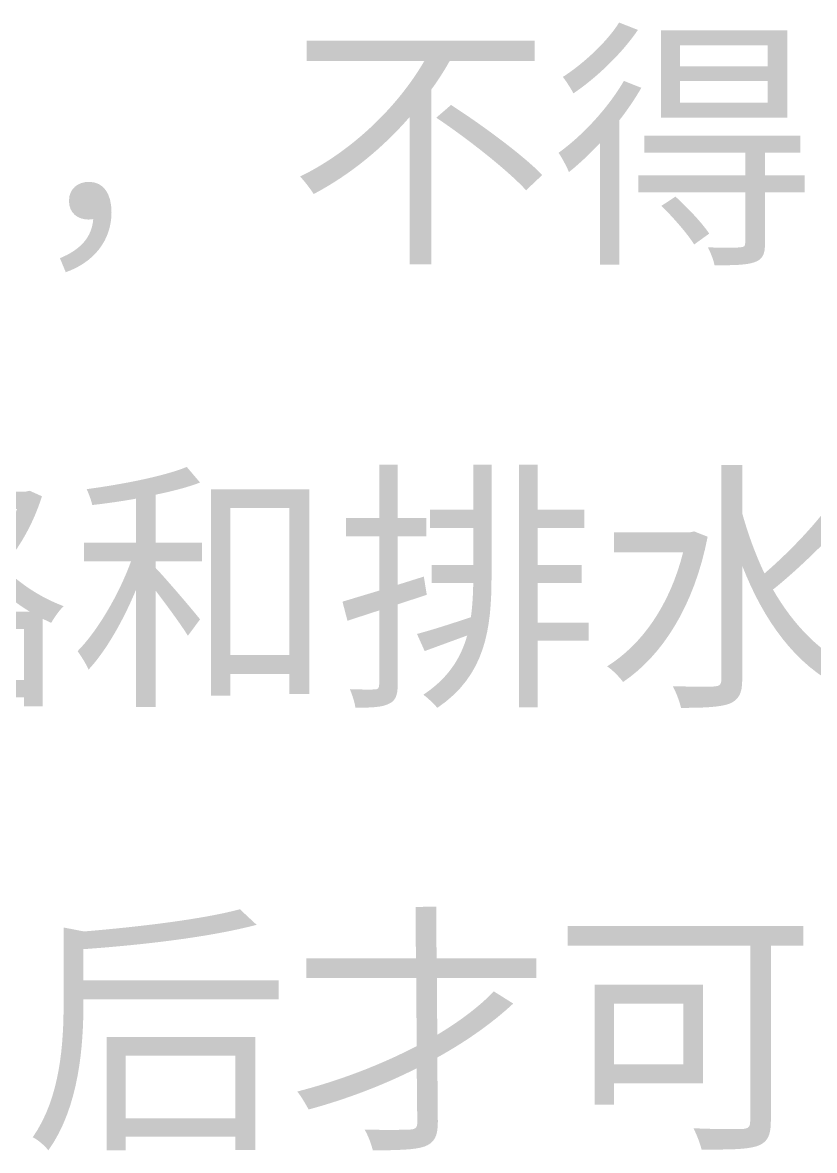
# Model space of a CAD drawing. Header units: millimetres. Extents: x -4600 to 229000, y -4300 to 19460.
# Drawn here: x 220777 to 221635, y 12972 to 14195 of the extents above; entities that cross this region are included whole.
import ezdxf

# ---------------------------------------------------------------- set-up
doc = ezdxf.new("R2010")
doc.units = ezdxf.units.MM
doc.header["$LTSCALE"] = 100
doc.layers.add('R2-LEGEND', color=7, linetype='Continuous', lineweight=18)

# ---------------------------------------------------------------- blocks, each defined once
blk = doc.blocks.new('A06_SHEET')
at = {"layer": 'R2-LEGEND'}
h = blk.add_hatch(color=256, dxfattribs=at)
edge = h.paths.add_edge_path()
edge.add_spline(control_points=[(21423.3, 14195.1), (21410.7, 14174.7), (21385, 14150.7), (21362.3, 14136.1)], knot_values=[0, 0, 0, 0, 1, 1, 1, 1], degree=3, periodic=0)
edge.add_spline(control_points=[(21362.3, 14136.1), (21365.8, 14131.8), (21371.2, 14123.2), (21373.8, 14118.3)], knot_values=[0, 0, 0, 0, 1, 1, 1, 1], degree=3, periodic=0)
edge.add_spline(control_points=[(21373.8, 14118.3), (21399.3, 14135.5), (21426.8, 14162.1), (21443.7, 14187.1)], knot_values=[0, 0, 0, 0, 1, 1, 1, 1], degree=3, periodic=0)
edge.add_line((21443.7, 14187.1), (21423.3, 14195.1))
h = blk.add_hatch(color=256, dxfattribs=at)
h.paths.add_polyline_path([(21468.6, 14186.8), (21468.6, 14091.9), (21605.8, 14091.9), (21605.8, 14186.8), (21468.6, 14186.8)])
h.paths.add_polyline_path([(21489.5, 14131.8), (21584.4, 14131.8), (21584.4, 14108.3), (21489.5, 14108.3), (21489.5, 14131.8)], flags=0)
h.paths.add_polyline_path([(21489.5, 14170.4), (21584.4, 14170.4), (21584.4, 14147.5), (21489.5, 14147.5), (21489.5, 14170.4)], flags=0)
h = blk.add_hatch(color=256, dxfattribs=at)
edge = h.paths.add_edge_path()
edge.add_line((21084.7, 14175.6), (21084.7, 14153.5))
edge.add_line((21084.7, 14153.5), (21212.2, 14153.5))
edge.add_spline(control_points=[(21212.2, 14153.5), (21183.8, 14104.5), (21134.6, 14056.1), (21077.5, 14028.1)], knot_values=[0, 0, 0, 0, 1, 1, 1, 1], degree=3, periodic=0)
edge.add_spline(control_points=[(21077.5, 14028.1), (21082.1, 14023.2), (21088.7, 14014.6), (21092.2, 14009.1)], knot_values=[0, 0, 0, 0, 1, 1, 1, 1], degree=3, periodic=0)
edge.add_spline(control_points=[(21092.2, 14009.1), (21132, 14030.1), (21167.5, 14059.6), (21196.4, 14092.8)], knot_values=[0, 0, 0, 0, 1, 1, 1, 1], degree=3, periodic=0)
edge.add_line((21196.4, 14092.8), (21196.4, 13932.7))
edge.add_line((21196.4, 13932.7), (21219.6, 13932.7))
edge.add_line((21219.6, 13932.7), (21219.6, 14122.3))
edge.add_spline(control_points=[(21219.6, 14122.3), (21227.1, 14132.3), (21233.7, 14142.9), (21239.7, 14153.5)], knot_values=[0, 0, 0, 0, 1, 1, 1, 1], degree=3, periodic=0)
edge.add_line((21239.7, 14153.5), (21331.7, 14153.5))
edge.add_line((21331.7, 14153.5), (21331.7, 14175.6))
edge.add_line((21331.7, 14175.6), (21084.7, 14175.6))
edge = h.paths.add_edge_path(flags=0)
edge.add_spline(control_points=[(21225.1, 14091.9), (21259.2, 14069), (21302.2, 14035.2), (21322.5, 14013.2)], knot_values=[0, 0, 0, 0, 1, 1, 1, 1], degree=3, periodic=0)
edge.add_line((21322.5, 14013.2), (21340, 14029.8))
edge.add_spline(control_points=[(21340, 14029.8), (21318.5, 14051.8), (21274.9, 14083.9), (21241.1, 14105.7)], knot_values=[0, 0, 0, 0, 1, 1, 1, 1], degree=3, periodic=0)
edge.add_line((21241.1, 14105.7), (21225.1, 14091.9))
h = blk.add_hatch(color=256, dxfattribs=at)
edge = h.paths.add_edge_path()
edge.add_spline(control_points=[(21428.5, 14131.8), (21411.3, 14102.3), (21383.8, 14072.7), (21357.7, 14053.8)], knot_values=[0, 0, 0, 0, 1, 1, 1, 1], degree=3, periodic=0)
edge.add_spline(control_points=[(21357.7, 14053.8), (21361.2, 14048.7), (21367.2, 14037.5), (21368.9, 14032.9)], knot_values=[0, 0, 0, 0, 1, 1, 1, 1], degree=3, periodic=0)
edge.add_spline(control_points=[(21368.9, 14032.9), (21380.1, 14041.8), (21391.5, 14052.7), (21402.7, 14064.4)], knot_values=[0, 0, 0, 0, 1, 1, 1, 1], degree=3, periodic=0)
edge.add_line((21402.7, 14064.4), (21402.7, 13932.4))
edge.add_line((21402.7, 13932.4), (21423.6, 13932.4))
edge.add_line((21423.6, 13932.4), (21423.6, 14089.1))
edge.add_spline(control_points=[(21423.6, 14089.1), (21432.5, 14100.5), (21440.5, 14112.3), (21447.4, 14124.3)], knot_values=[0, 0, 0, 0, 1, 1, 1, 1], degree=3, periodic=0)
edge.add_line((21447.4, 14124.3), (21428.5, 14131.8))
h = blk.add_hatch(color=256, dxfattribs=at)
edge = h.paths.add_edge_path()
edge.add_line((21444.3, 14029.5), (21444.3, 14010.9))
edge.add_line((21444.3, 14010.9), (21560, 14010.9))
edge.add_line((21560, 14010.9), (21560, 13956.1))
edge.add_spline(control_points=[(21560, 13956.1), (21560, 13952.4), (21558.9, 13951.6), (21554.3, 13951.3)], knot_values=[0, 0, 0, 0, 1, 1, 1, 1], degree=3, periodic=0)
edge.add_spline(control_points=[(21554.3, 13951.3), (21550, 13950.7), (21535.9, 13950.7), (21519.6, 13951.3)], knot_values=[0, 0, 0, 0, 1, 1, 1, 1], degree=3, periodic=0)
edge.add_spline(control_points=[(21519.6, 13951.3), (21522.5, 13945.5), (21525.6, 13937.8), (21526.8, 13931.8)], knot_values=[0, 0, 0, 0, 1, 1, 1, 1], degree=3, periodic=0)
edge.add_spline(control_points=[(21526.8, 13931.8), (21548, 13931.8), (21561.7, 13932.1), (21570.3, 13935.2), (21579.2, 13938.4), (21581.5, 13944.1), (21581.5, 13955.9)], knot_values=[0, 0, 0, 0, 1, 1, 1, 2, 2, 2, 2], degree=3, periodic=0)
edge.add_line((21581.5, 13955.9), (21581.5, 14010.9))
edge.add_line((21581.5, 14010.9), (21624.5, 14010.9))
edge.add_line((21624.5, 14010.9), (21624.5, 14029.5))
edge.add_line((21624.5, 14029.5), (21581.5, 14029.5))
edge.add_line((21581.5, 14029.5), (21581.5, 14054.1))
edge.add_line((21581.5, 14054.1), (21619.6, 14054.1))
edge.add_line((21619.6, 14054.1), (21619.6, 14072.5))
edge.add_line((21619.6, 14072.5), (21450.8, 14072.5))
edge.add_line((21450.8, 14072.5), (21450.8, 14054.1))
edge.add_line((21450.8, 14054.1), (21560, 14054.1))
edge.add_line((21560, 14054.1), (21560, 14029.5))
edge.add_line((21560, 14029.5), (21444.3, 14029.5))
edge = h.paths.add_edge_path(flags=0)
edge.add_spline(control_points=[(21469.2, 13996.3), (21482.1, 13983.6), (21497.5, 13965.9), (21504.7, 13954.4)], knot_values=[0, 0, 0, 0, 1, 1, 1, 1], degree=3, periodic=0)
edge.add_line((21504.7, 13954.4), (21521, 13966.2))
edge.add_spline(control_points=[(21521, 13966.2), (21513.6, 13977.3), (21497.8, 13994.2), (21484.4, 14006.3)], knot_values=[0, 0, 0, 0, 1, 1, 1, 1], degree=3, periodic=0)
edge.add_line((21484.4, 14006.3), (21469.2, 13996.3))
h = blk.add_hatch(color=256, dxfattribs=at)
edge = h.paths.add_edge_path()
edge.add_spline(control_points=[(20823.4, 13924.3), (20853.5, 13934.9), (20873, 13958.4), (20873, 13989.4), (20873, 14009.4), (20864.4, 14022.3), (20848.6, 14022.3), (20836.9, 14022.3), (20826.9, 14015.2), (20826.9, 14001.7), (20826.9, 13988.2), (20836.6, 13981.4), (20848.3, 13981.4)], knot_values=[0, 0, 0, 0, 1, 1, 1, 2, 2, 2, 3, 3, 3, 4, 4, 4, 4], degree=3, periodic=0)
edge.add_line((20848.3, 13981.4), (20853.2, 13981.9))
edge.add_spline(control_points=[(20853.2, 13981.9), (20851.8, 13962.2), (20839.2, 13948.7), (20817.1, 13939.5)], knot_values=[0, 0, 0, 0, 1, 1, 1, 1], degree=3, periodic=0)
edge.add_line((20817.1, 13939.5), (20823.4, 13924.3))
h = blk.add_hatch(color=256, dxfattribs=at)
edge = h.paths.add_edge_path()
edge.add_line((20553.3, 13487), (20557, 13466.1))
edge.add_spline(control_points=[(20557, 13466.1), (20587.4, 13473.3), (20628.6, 13483.3), (20667.9, 13493.3)], knot_values=[0, 0, 0, 0, 1, 1, 1, 1], degree=3, periodic=0)
edge.add_line((20667.9, 13493.3), (20665.9, 13512.5))
edge.add_line((20665.9, 13512.5), (20628, 13503.6))
edge.add_line((20628, 13503.6), (20628, 13554.9))
edge.add_line((20628, 13554.9), (20658.4, 13554.9))
edge.add_spline(control_points=[(20658.4, 13554.9), (20662.4, 13550.9), (20666.4, 13544.9), (20668.7, 13540.6)], knot_values=[0, 0, 0, 0, 1, 1, 1, 1], degree=3, periodic=0)
edge.add_spline(control_points=[(20668.7, 13540.6), (20674.4, 13543.2), (20680.2, 13545.8), (20685.9, 13548.9)], knot_values=[0, 0, 0, 0, 1, 1, 1, 1], degree=3, periodic=0)
edge.add_line((20685.9, 13548.9), (20685.9, 13452.7))
edge.add_line((20685.9, 13452.7), (20706, 13452.7))
edge.add_line((20706, 13452.7), (20706, 13463.3))
edge.add_line((20706, 13463.3), (20778.2, 13463.3))
edge.add_line((20778.2, 13463.3), (20778.2, 13453.5))
edge.add_line((20778.2, 13453.5), (20798.5, 13453.5))
edge.add_line((20798.5, 13453.5), (20798.5, 13548.3))
edge.add_line((20798.5, 13548.3), (20807.7, 13544))
edge.add_spline(control_points=[(20807.7, 13544), (20810.8, 13549.8), (20816.8, 13558.1), (20821.1, 13562.1)], knot_values=[0, 0, 0, 0, 1, 1, 1, 1], degree=3, periodic=0)
edge.add_spline(control_points=[(20821.1, 13562.1), (20795.1, 13571.8), (20773.3, 13587), (20755.2, 13604.5)], knot_values=[0, 0, 0, 0, 1, 1, 1, 1], degree=3, periodic=0)
edge.add_spline(control_points=[(20755.2, 13604.5), (20773.6, 13626), (20788.2, 13651.5), (20797.6, 13681.3)], knot_values=[0, 0, 0, 0, 1, 1, 1, 1], degree=3, periodic=0)
edge.add_line((20797.6, 13681.3), (20784.2, 13687.3))
edge.add_line((20784.2, 13687.3), (20780.2, 13686.4))
edge.add_line((20780.2, 13686.4), (20724.6, 13686.4))
edge.add_spline(control_points=[(20724.6, 13686.4), (20728, 13694.5), (20730.9, 13702.5), (20733.8, 13710.8)], knot_values=[0, 0, 0, 0, 1, 1, 1, 1], degree=3, periodic=0)
edge.add_line((20733.8, 13710.8), (20713.4, 13715.9))
edge.add_spline(control_points=[(20713.4, 13715.9), (20702.5, 13681.3), (20683.6, 13648.6), (20661, 13627.4)], knot_values=[0, 0, 0, 0, 1, 1, 1, 1], degree=3, periodic=0)
edge.add_line((20661, 13627.4), (20661, 13703.6))
edge.add_line((20661, 13703.6), (20567.9, 13703.6))
edge.add_line((20567.9, 13703.6), (20567.9, 13615.4))
edge.add_line((20567.9, 13615.4), (20608.6, 13615.4))
edge.add_line((20608.6, 13615.4), (20608.6, 13499.1))
edge.add_line((20608.6, 13499.1), (20586.2, 13493.9))
edge.add_line((20586.2, 13493.9), (20586.2, 13588.5))
edge.add_line((20586.2, 13588.5), (20567.9, 13588.5))
edge.add_line((20567.9, 13588.5), (20567.9, 13489.9))
edge.add_line((20567.9, 13489.9), (20553.3, 13487))
edge = h.paths.add_edge_path(flags=0)
edge.add_spline(control_points=[(20728.6, 13605.1), (20709.4, 13585.6), (20686.8, 13570.4), (20663.8, 13560.4)], knot_values=[0, 0, 0, 0, 1, 1, 1, 1], degree=3, periodic=0)
edge.add_line((20663.8, 13560.4), (20663.8, 13574.1))
edge.add_line((20663.8, 13574.1), (20628, 13574.1))
edge.add_line((20628, 13574.1), (20628, 13615.4))
edge.add_line((20628, 13615.4), (20661, 13615.4))
edge.add_line((20661, 13615.4), (20661, 13624.5))
edge.add_spline(control_points=[(20661, 13624.5), (20665.9, 13621.1), (20673, 13615.1), (20676.2, 13611.7)], knot_values=[0, 0, 0, 0, 1, 1, 1, 1], degree=3, periodic=0)
edge.add_spline(control_points=[(20676.2, 13611.7), (20685.3, 13620.8), (20694.2, 13632), (20702.2, 13644.6)], knot_values=[0, 0, 0, 0, 1, 1, 1, 1], degree=3, periodic=0)
edge.add_spline(control_points=[(20702.2, 13644.6), (20709.4, 13631.7), (20718, 13618.2), (20728.6, 13605.1)], knot_values=[0, 0, 0, 0, 1, 1, 1, 1], degree=3, periodic=0)
h.paths.add_polyline_path([(20706, 13482.2), (20706, 13537.5), (20778.2, 13537.5), (20778.2, 13482.2), (20706, 13482.2)], flags=0)
edge = h.paths.add_edge_path(flags=0)
edge.add_spline(control_points=[(20698.8, 13556.1), (20714, 13565.5), (20728.9, 13576.7), (20742.1, 13590.2)], knot_values=[0, 0, 0, 0, 1, 1, 1, 1], degree=3, periodic=0)
edge.add_spline(control_points=[(20742.1, 13590.2), (20754.4, 13577.6), (20768.4, 13565.8), (20784.5, 13556.1)], knot_values=[0, 0, 0, 0, 1, 1, 1, 1], degree=3, periodic=0)
edge.add_line((20784.5, 13556.1), (20698.8, 13556.1))
edge = h.paths.add_edge_path(flags=0)
edge.add_spline(control_points=[(20770.7, 13667.5), (20763.3, 13649.8), (20753.2, 13633.7), (20741.5, 13619.4)], knot_values=[0, 0, 0, 0, 1, 1, 1, 1], degree=3, periodic=0)
edge.add_spline(control_points=[(20741.5, 13619.4), (20729.5, 13633.4), (20720, 13648.3), (20713.1, 13662.7)], knot_values=[0, 0, 0, 0, 1, 1, 1, 1], degree=3, periodic=0)
edge.add_line((20713.1, 13662.7), (20715.7, 13667.5))
edge.add_line((20715.7, 13667.5), (20770.7, 13667.5))
h.paths.add_polyline_path([(20587.1, 13684.7), (20641.2, 13684.7), (20641.2, 13634.3), (20587.1, 13634.3), (20587.1, 13684.7)], flags=0)
h = blk.add_hatch(color=256, dxfattribs=at)
edge = h.paths.add_edge_path()
edge.add_spline(control_points=[(20954.6, 13713.1), (20929.4, 13702.8), (20884.2, 13694.2), (20846.1, 13689)], knot_values=[0, 0, 0, 0, 1, 1, 1, 1], degree=3, periodic=0)
edge.add_spline(control_points=[(20846.1, 13689), (20848.3, 13684.1), (20851.2, 13676.7), (20852.1, 13671.8)], knot_values=[0, 0, 0, 0, 1, 1, 1, 1], degree=3, periodic=0)
edge.add_spline(control_points=[(20852.1, 13671.8), (20867.3, 13673.5), (20883.6, 13675.8), (20899.6, 13678.7)], knot_values=[0, 0, 0, 0, 1, 1, 1, 1], degree=3, periodic=0)
edge.add_line((20899.6, 13678.7), (20899.6, 13630.9))
edge.add_line((20899.6, 13630.9), (20843.2, 13630.9))
edge.add_line((20843.2, 13630.9), (20843.2, 13610.8))
edge.add_line((20843.2, 13610.8), (20894.2, 13610.8))
edge.add_spline(control_points=[(20894.2, 13610.8), (20881, 13574.7), (20858.1, 13535.5), (20836.3, 13513.4)], knot_values=[0, 0, 0, 0, 1, 1, 1, 1], degree=3, periodic=0)
edge.add_spline(control_points=[(20836.3, 13513.4), (20840, 13507.9), (20845.5, 13499.6), (20848.1, 13493.3)], knot_values=[0, 0, 0, 0, 1, 1, 1, 1], degree=3, periodic=0)
edge.add_spline(control_points=[(20848.1, 13493.3), (20866.7, 13513.1), (20885.6, 13546.1), (20899.6, 13579.9)], knot_values=[0, 0, 0, 0, 1, 1, 1, 1], degree=3, periodic=0)
edge.add_line((20899.6, 13579.9), (20899.6, 13452.7))
edge.add_line((20899.6, 13452.7), (20920.8, 13452.7))
edge.add_line((20920.8, 13452.7), (20920.8, 13579))
edge.add_spline(control_points=[(20920.8, 13579), (20933.2, 13562.7), (20949.2, 13540.9), (20955.8, 13530)], knot_values=[0, 0, 0, 0, 1, 1, 1, 1], degree=3, periodic=0)
edge.add_line((20955.8, 13530), (20969, 13547.8))
edge.add_spline(control_points=[(20969, 13547.8), (20962.1, 13556.7), (20931.4, 13592.7), (20920.8, 13603.6)], knot_values=[0, 0, 0, 0, 1, 1, 1, 1], degree=3, periodic=0)
edge.add_line((20920.8, 13603.6), (20920.8, 13610.8))
edge.add_line((20920.8, 13610.8), (20971, 13610.8))
edge.add_line((20971, 13610.8), (20971, 13630.9))
edge.add_line((20971, 13630.9), (20920.8, 13630.9))
edge.add_line((20920.8, 13630.9), (20920.8, 13683))
edge.add_spline(control_points=[(20920.8, 13683), (20938.9, 13686.7), (20955.5, 13691), (20969, 13696.2)], knot_values=[0, 0, 0, 0, 1, 1, 1, 1], degree=3, periodic=0)
edge.add_line((20969, 13696.2), (20954.6, 13713.1))
h = blk.add_hatch(color=256, dxfattribs=at)
edge = h.paths.add_edge_path()
edge.add_line((21163.2, 13715.4), (21163.2, 13657.8))
edge.add_line((21163.2, 13657.8), (21127.4, 13657.8))
edge.add_line((21127.4, 13657.8), (21127.4, 13637.7))
edge.add_line((21127.4, 13637.7), (21163.2, 13637.7))
edge.add_line((21163.2, 13637.7), (21163.2, 13579))
edge.add_line((21163.2, 13579), (21123.4, 13567))
edge.add_line((21123.4, 13567), (21128.8, 13546.3))
edge.add_line((21128.8, 13546.3), (21163.2, 13557.5))
edge.add_line((21163.2, 13557.5), (21163.2, 13477))
edge.add_spline(control_points=[(21163.2, 13477), (21163.2, 13473), (21161.8, 13471.8), (21158.3, 13471.8)], knot_values=[0, 0, 0, 0, 1, 1, 1, 1], degree=3, periodic=0)
edge.add_spline(control_points=[(21158.3, 13471.8), (21154.9, 13471.6), (21143.7, 13471.6), (21131.4, 13472.1)], knot_values=[0, 0, 0, 0, 1, 1, 1, 1], degree=3, periodic=0)
edge.add_spline(control_points=[(21131.4, 13472.1), (21134, 13466.1), (21136.8, 13457.2), (21137.4, 13452.1)], knot_values=[0, 0, 0, 0, 1, 1, 1, 1], degree=3, periodic=0)
edge.add_spline(control_points=[(21137.4, 13452.1), (21155.8, 13451.8), (21166.6, 13452.7), (21173.5, 13456.1)], knot_values=[0, 0, 0, 0, 1, 1, 1, 1], degree=3, periodic=0)
edge.add_spline(control_points=[(21173.5, 13456.1), (21180.7, 13459.2), (21183.3, 13465.3), (21183.3, 13477)], knot_values=[0, 0, 0, 0, 1, 1, 1, 1], degree=3, periodic=0)
edge.add_line((21183.3, 13477), (21183.3, 13564.1))
edge.add_line((21183.3, 13564.1), (21214.8, 13574.4))
edge.add_line((21214.8, 13574.4), (21211.6, 13594.2))
edge.add_line((21211.6, 13594.2), (21183.3, 13585.3))
edge.add_line((21183.3, 13585.3), (21183.3, 13637.7))
edge.add_line((21183.3, 13637.7), (21214.2, 13637.7))
edge.add_line((21214.2, 13637.7), (21214.2, 13657.8))
edge.add_line((21214.2, 13657.8), (21183.3, 13657.8))
edge.add_line((21183.3, 13657.8), (21183.3, 13715.4))
edge.add_line((21183.3, 13715.4), (21163.2, 13715.4))
h = blk.add_hatch(color=256, dxfattribs=at)
edge = h.paths.add_edge_path()
edge.add_line((21204.2, 13532), (21212.5, 13513.4))
edge.add_line((21212.5, 13513.4), (21258.6, 13530.3))
edge.add_spline(control_points=[(21258.6, 13530.3), (21251.7, 13505.7), (21238, 13483.9), (21211.1, 13466.1)], knot_values=[0, 0, 0, 0, 1, 1, 1, 1], degree=3, periodic=0)
edge.add_spline(control_points=[(21211.1, 13466.1), (21215.6, 13462.7), (21222.8, 13456.1), (21226.2, 13451.8)], knot_values=[0, 0, 0, 0, 1, 1, 1, 1], degree=3, periodic=0)
edge.add_spline(control_points=[(21226.2, 13451.8), (21278.4, 13487), (21285, 13537.5), (21285, 13594.8)], knot_values=[0, 0, 0, 0, 1, 1, 1, 1], degree=3, periodic=0)
edge.add_line((21285, 13594.8), (21285, 13715.7))
edge.add_line((21285, 13715.7), (21265.2, 13715.7))
edge.add_line((21265.2, 13715.7), (21265.2, 13666.7))
edge.add_line((21265.2, 13666.7), (21218.2, 13666.7))
edge.add_line((21218.2, 13666.7), (21218.2, 13646.9))
edge.add_line((21218.2, 13646.9), (21265.2, 13646.9))
edge.add_line((21265.2, 13646.9), (21265.2, 13606.8))
edge.add_line((21265.2, 13606.8), (21220.2, 13606.8))
edge.add_line((21220.2, 13606.8), (21220.2, 13587.3))
edge.add_line((21220.2, 13587.3), (21265.2, 13587.3))
edge.add_spline(control_points=[(21265.2, 13587.3), (21264.9, 13574.4), (21264.3, 13561.8), (21262.6, 13550.1)], knot_values=[0, 0, 0, 0, 1, 1, 1, 1], degree=3, periodic=0)
edge.add_spline(control_points=[(21262.6, 13550.1), (21240.8, 13542.9), (21219.6, 13536), (21204.2, 13532)], knot_values=[0, 0, 0, 0, 1, 1, 1, 1], degree=3, periodic=0)
blk.add_hatch(color=256, dxfattribs=at).paths.add_polyline_path([(21314.8, 13715.7), (21314.8, 13452.4), (21335.1, 13452.4), (21335.1, 13524.6), (21390.4, 13524.6), (21390.4, 13544.3), (21335.1, 13544.3), (21335.1, 13587.3), (21382.7, 13587.3), (21382.7, 13606.8), (21335.1, 13606.8), (21335.1, 13646.9), (21385.5, 13646.9), (21385.5, 13666.7), (21335.1, 13666.7), (21335.1, 13715.7), (21314.8, 13715.7)])
h = blk.add_hatch(color=256, dxfattribs=at)
edge = h.paths.add_edge_path()
edge.add_spline(control_points=[(21649.1, 13669.2), (21632.2, 13646.3), (21604.4, 13617.7), (21580.9, 13597.6)], knot_values=[0, 0, 0, 0, 1, 1, 1, 1], degree=3, periodic=0)
edge.add_spline(control_points=[(21580.9, 13597.6), (21571.2, 13618), (21563.2, 13640), (21556.8, 13662.7)], knot_values=[0, 0, 0, 0, 1, 1, 1, 1], degree=3, periodic=0)
edge.add_line((21556.8, 13662.7), (21556.8, 13715.1))
edge.add_line((21556.8, 13715.1), (21534.2, 13715.1))
edge.add_line((21534.2, 13715.1), (21534.2, 13482.4))
edge.add_spline(control_points=[(21534.2, 13482.4), (21534.2, 13477), (21532.2, 13475.3), (21526.5, 13475), (21520.8, 13474.7), (21502.4, 13474.7), (21481.5, 13475.3)], knot_values=[0, 0, 0, 0, 1, 1, 1, 2, 2, 2, 2], degree=3, periodic=0)
edge.add_spline(control_points=[(21481.5, 13475.3), (21484.9, 13469), (21489.2, 13458.1), (21490.4, 13451.8)], knot_values=[0, 0, 0, 0, 1, 1, 1, 1], degree=3, periodic=0)
edge.add_spline(control_points=[(21490.4, 13451.8), (21517, 13451.8), (21533.4, 13452.7), (21543.1, 13456.4)], knot_values=[0, 0, 0, 0, 1, 1, 1, 1], degree=3, periodic=0)
edge.add_spline(control_points=[(21543.1, 13456.4), (21552.8, 13460.4), (21556.8, 13467.3), (21556.8, 13482.4)], knot_values=[0, 0, 0, 0, 1, 1, 1, 1], degree=3, periodic=0)
edge.add_line((21556.8, 13482.4), (21556.8, 13605.9))
edge.add_spline(control_points=[(21556.8, 13605.9), (21579.8, 13546.9), (21614.1, 13498.5), (21663.7, 13474.1)], knot_values=[0, 0, 0, 0, 1, 1, 1, 1], degree=3, periodic=0)
edge.add_spline(control_points=[(21663.7, 13474.1), (21667.7, 13480.4), (21674.9, 13489.3), (21680.3, 13493.6)], knot_values=[0, 0, 0, 0, 1, 1, 1, 1], degree=3, periodic=0)
edge.add_spline(control_points=[(21680.3, 13493.6), (21642.2, 13510.2), (21612.4, 13541.5), (21590.1, 13580.1)], knot_values=[0, 0, 0, 0, 1, 1, 1, 1], degree=3, periodic=0)
edge.add_spline(control_points=[(21590.1, 13580.1), (21615, 13599.9), (21645.9, 13630), (21668.9, 13655.2)], knot_values=[0, 0, 0, 0, 1, 1, 1, 1], degree=3, periodic=0)
edge.add_line((21668.9, 13655.2), (21649.1, 13669.2))
h = blk.add_hatch(color=256, dxfattribs=at)
h.paths.add_polyline_path([(20981, 13689), (20981, 13465), (21001.9, 13465), (21001.9, 13488.5), (21065.8, 13488.5), (21065.8, 13467), (21087.6, 13467), (21087.6, 13689), (20981, 13689)])
h.paths.add_polyline_path([(21001.9, 13509.1), (21001.9, 13668.4), (21065.8, 13668.4), (21065.8, 13509.1), (21001.9, 13509.1)], flags=0)
h = blk.add_hatch(color=256, dxfattribs=at)
edge = h.paths.add_edge_path()
edge.add_line((21417.6, 13642.3), (21417.6, 13620.5))
edge.add_line((21417.6, 13620.5), (21492.7, 13620.5))
edge.add_spline(control_points=[(21492.7, 13620.5), (21478.3, 13563.2), (21448, 13520.3), (21410.2, 13496.8)], knot_values=[0, 0, 0, 0, 1, 1, 1, 1], degree=3, periodic=0)
edge.add_spline(control_points=[(21410.2, 13496.8), (21415.6, 13493.6), (21423.9, 13485), (21427.6, 13479.9)], knot_values=[0, 0, 0, 0, 1, 1, 1, 1], degree=3, periodic=0)
edge.add_spline(control_points=[(21427.6, 13479.9), (21469.8, 13508.2), (21504.7, 13562.1), (21519.3, 13637.4)], knot_values=[0, 0, 0, 0, 1, 1, 1, 1], degree=3, periodic=0)
edge.add_line((21519.3, 13637.4), (21504.7, 13643.2))
edge.add_line((21504.7, 13643.2), (21500.7, 13642.3))
edge.add_line((21500.7, 13642.3), (21417.6, 13642.3))
h = blk.add_hatch(color=256, dxfattribs=at)
edge = h.paths.add_edge_path()
edge.add_spline(control_points=[(21287.5, 13144.3), (21271.8, 13127.9), (21250.6, 13111.9), (21226.2, 13097.3)], knot_values=[0, 0, 0, 0, 1, 1, 1, 1], degree=3, periodic=0)
edge.add_line((21226.2, 13097.3), (21225.7, 13158.9))
edge.add_line((21225.7, 13158.9), (21333.4, 13158.9))
edge.add_line((21333.4, 13158.9), (21333.4, 13180.1))
edge.add_line((21333.4, 13180.1), (21225.4, 13180.1))
edge.add_line((21225.4, 13180.1), (21225.1, 13236.2))
edge.add_line((21225.1, 13236.2), (21202.7, 13235.9))
edge.add_line((21202.7, 13235.9), (21203, 13180.1))
edge.add_line((21203, 13180.1), (21084.1, 13180.1))
edge.add_line((21084.1, 13180.1), (21084.1, 13158.9))
edge.add_line((21084.1, 13158.9), (21203.3, 13158.9))
edge.add_line((21203.3, 13158.9), (21203.9, 13085))
edge.add_spline(control_points=[(21203.9, 13085), (21164.4, 13064.3), (21118.8, 13047.1), (21074.4, 13035.7)], knot_values=[0, 0, 0, 0, 1, 1, 1, 1], degree=3, periodic=0)
edge.add_spline(control_points=[(21074.4, 13035.7), (21078.4, 13030.8), (21083.8, 13021.6), (21086.7, 13016.2)], knot_values=[0, 0, 0, 0, 1, 1, 1, 1], degree=3, periodic=0)
edge.add_spline(control_points=[(21086.7, 13016.2), (21126.8, 13027.1), (21167.2, 13042.3), (21203.9, 13060.9)], knot_values=[0, 0, 0, 0, 1, 1, 1, 1], degree=3, periodic=0)
edge.add_line((21203.9, 13060.9), (21204.5, 13002.2))
edge.add_spline(control_points=[(21204.5, 13002.2), (21204.5, 12996.4), (21202.5, 12994.7), (21196.2, 12994.4), (21190.1, 12994.1), (21169.2, 12993.9), (21147.4, 12994.4)], knot_values=[0, 0, 0, 0, 1, 1, 1, 2, 2, 2, 2], degree=3, periodic=0)
edge.add_spline(control_points=[(21147.4, 12994.4), (21151.2, 12988.1), (21154.9, 12978.1), (21156.3, 12971.8)], knot_values=[0, 0, 0, 0, 1, 1, 1, 1], degree=3, periodic=0)
edge.add_spline(control_points=[(21156.3, 12971.8), (21183.8, 12972.1), (21202.2, 12972.4), (21212.5, 12976.1)], knot_values=[0, 0, 0, 0, 1, 1, 1, 1], degree=3, periodic=0)
edge.add_spline(control_points=[(21212.5, 12976.1), (21222.8, 12980.1), (21226.8, 12986.7), (21226.8, 13002.7)], knot_values=[0, 0, 0, 0, 1, 1, 1, 1], degree=3, periodic=0)
edge.add_line((21226.8, 13002.7), (21226.2, 13072.6))
edge.add_spline(control_points=[(21226.2, 13072.6), (21257.7, 13090.1), (21285.8, 13109.9), (21308.5, 13131.1)], knot_values=[0, 0, 0, 0, 1, 1, 1, 1], degree=3, periodic=0)
edge.add_line((21308.5, 13131.1), (21287.5, 13144.3))
h = blk.add_hatch(color=256, dxfattribs=at)
edge = h.paths.add_edge_path()
edge.add_spline(control_points=[(21012.2, 13233.4), (20973.3, 13222.8), (20905.1, 13214.5), (20843.2, 13209.3)], knot_values=[0, 0, 0, 0, 1, 1, 1, 1], degree=3, periodic=0)
edge.add_line((20843.2, 13209.3), (20821.1, 13213.6))
edge.add_line((20821.1, 13213.6), (20821.1, 13133.1))
edge.add_spline(control_points=[(20821.1, 13133.1), (20821.1, 13089), (20818, 13029.7), (20787.6, 12986.1)], knot_values=[0, 0, 0, 0, 1, 1, 1, 1], degree=3, periodic=0)
edge.add_spline(control_points=[(20787.6, 12986.1), (20793.1, 12983.5), (20801.4, 12976.4), (20804.5, 12971.8)], knot_values=[0, 0, 0, 0, 1, 1, 1, 1], degree=3, periodic=0)
edge.add_spline(control_points=[(20804.5, 12971.8), (20838.3, 13019.1), (20842.6, 13086.7), (20842.6, 13132.8)], knot_values=[0, 0, 0, 0, 1, 1, 1, 1], degree=3, periodic=0)
edge.add_line((20842.6, 13132.8), (20842.6, 13135.7))
edge.add_line((20842.6, 13135.7), (21054.3, 13135.7))
edge.add_line((21054.3, 13135.7), (21054.3, 13156.3))
edge.add_line((21054.3, 13156.3), (20842.6, 13156.3))
edge.add_line((20842.6, 13156.3), (20842.6, 13190.1))
edge.add_spline(control_points=[(20842.6, 13190.1), (20907.7, 13194.7), (20980.7, 13203.3), (21030.3, 13216.5)], knot_values=[0, 0, 0, 0, 1, 1, 1, 1], degree=3, periodic=0)
edge.add_line((21030.3, 13216.5), (21012.2, 13233.4))
h.paths.add_polyline_path([(20867.8, 13094.7), (20867.8, 12971.8), (20888.5, 12971.8), (20888.5, 12986.7), (21007.4, 12986.7), (21007.4, 12972.4), (21029.1, 12972.4), (21029.1, 13094.7), (20867.8, 13094.7)], flags=0)
h.paths.add_polyline_path([(20888.5, 13006.7), (20888.5, 13074.6), (21007.4, 13074.6), (21007.4, 13006.7), (20888.5, 13006.7)], flags=0)
h = blk.add_hatch(color=256, dxfattribs=at)
edge = h.paths.add_edge_path()
edge.add_line((21367.5, 13215.3), (21367.5, 13193.8))
edge.add_line((21367.5, 13193.8), (21565.4, 13193.8))
edge.add_line((21565.4, 13193.8), (21565.4, 13003.3))
edge.add_spline(control_points=[(21565.4, 13003.3), (21565.4, 12997.3), (21563.4, 12995.6), (21557.1, 12995)], knot_values=[0, 0, 0, 0, 1, 1, 1, 1], degree=3, periodic=0)
edge.add_spline(control_points=[(21557.1, 12995), (21550.3, 12995), (21526.8, 12994.7), (21503.8, 12995.9)], knot_values=[0, 0, 0, 0, 1, 1, 1, 1], degree=3, periodic=0)
edge.add_spline(control_points=[(21503.8, 12995.9), (21507.3, 12989.6), (21511.3, 12979), (21512.7, 12972.7)], knot_values=[0, 0, 0, 0, 1, 1, 1, 1], degree=3, periodic=0)
edge.add_spline(control_points=[(21512.7, 12972.7), (21541.1, 12972.7), (21561.1, 12972.7), (21572.6, 12976.4), (21583.8, 12980.1), (21587.8, 12987.6), (21587.8, 13003)], knot_values=[0, 0, 0, 0, 1, 1, 1, 2, 2, 2, 2], degree=3, periodic=0)
edge.add_line((21587.8, 13003), (21587.8, 13193.8))
edge.add_line((21587.8, 13193.8), (21623, 13193.8))
edge.add_line((21623, 13193.8), (21623, 13215.3))
edge.add_line((21623, 13215.3), (21367.5, 13215.3))
h.paths.add_polyline_path([(21396.7, 13151.7), (21396.7, 13021.6), (21417.6, 13021.6), (21417.6, 13044.6), (21514.2, 13044.6), (21514.2, 13151.7), (21396.7, 13151.7)], flags=0)
h.paths.add_polyline_path([(21417.6, 13131.1), (21493, 13131.1), (21493, 13065.2), (21417.6, 13065.2), (21417.6, 13131.1)], flags=0)

msp = doc.modelspace()

# ---------------------------------------------------------------- block references
msp.add_blockref('A06_SHEET', (200000, 0))

doc.saveas('drawing.dxf')
